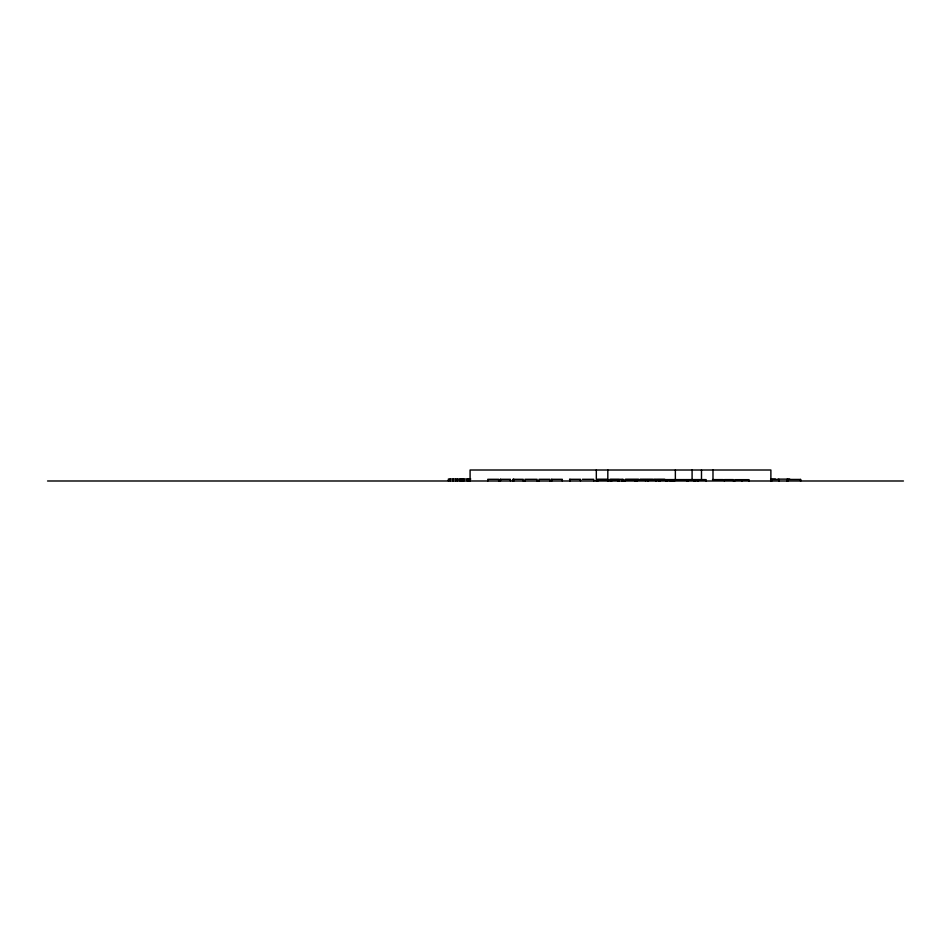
<?xml version="1.0" encoding="UTF-8"?>
<svg xmlns="http://www.w3.org/2000/svg" width="951" height="951" viewBox="0 0 951 951"><rect width="100%" height="100%" fill="white"/><g stroke="black" fill="none" stroke-linecap="round" stroke-linejoin="round"><path stroke-width="1.43" d="M470.781 479.031L448.385 479.031L448.385 480.992M770.583 479.138L775.493 479.138M778.084 479.138L789.722 479.138M551.366 479.316L562.314 479.316L562.314 480.992M569.518 479.316L580.455 479.316L580.455 480.992M582.345 479.316L593.709 479.316L593.709 480.992M609.936 479.316L623.083 479.316M625.461 479.316L638.585 479.316M640.166 479.316L652.766 479.316M653.824 479.316L664.773 479.316M770.631 479.447L779.095 479.447L779.095 480.992M608.141 479.613L597.68 479.613L597.846 480.992M656.428 479.613L706.141 479.613L706.141 480.992M712.489 479.613L723.319 479.613M47.55 480.992L903.45 480.992M800.683 480.992L800.683 479.447L786.786 479.447L786.786 480.992M800.469 479.447L800.469 480.992M787.773 479.447L787.773 480.992M787.559 479.447L787.559 480.992M771.772 479.447L771.772 480.992M770.881 480.992L770.881 470.008L470.091 470.008L470.091 480.992M749.055 480.992L749.055 479.673L734.778 479.673L734.778 480.992M741.911 479.673L741.911 480.992M733.376 480.992L733.376 479.613L724.4 479.613L724.4 480.992M712.988 470.008L712.988 479.625M701.493 470.008L701.493 479.625M698.379 479.613L698.379 480.992M697.951 479.613L697.951 480.992M697.689 479.613L697.689 480.992M695.645 479.613L695.645 480.992M694.099 479.613L694.099 480.992M692.09 470.008L692.09 479.625M688.155 479.613L688.155 480.992M686.717 479.613L686.717 480.992M675.365 470.008L675.365 479.625M674.651 479.613L674.651 480.992M674.283 479.613L674.283 480.992M674.116 479.613L674.116 480.992M673.153 479.613L673.153 480.992M671.656 479.613L671.656 480.992M670.158 479.613L670.158 480.992M667.531 479.613L667.578 480.992M665.985 479.613L665.985 480.992M660.042 479.613L660.042 480.992M658.615 479.613L658.615 480.992M656.059 480.992L656.059 479.613L624.997 479.613L624.997 480.992M647.881 479.613L647.881 480.992M647.619 479.613L647.619 480.992M645.515 479.613L645.515 480.992M637.336 479.613L637.336 480.992M637.063 479.613L637.063 480.992M634.971 479.613L634.971 480.992M623.321 480.992L623.321 479.613L621.823 479.613L621.823 480.992M619.208 480.992L619.208 479.613L610.28 479.613L610.28 480.992M617.663 479.613L617.663 480.992M611.719 479.613L611.719 480.992M607.82 470.008L607.82 480.992M607.606 480.992L607.606 479.316L596.776 479.316L596.776 480.992M596.325 470.008L596.325 480.992M569.922 479.316L569.922 480.992M551.77 479.316L551.77 480.992M549.904 480.992L549.904 479.316L539.003 479.316L539.003 480.992M537.113 480.992L537.113 479.316L525 479.316L525 480.992M523.228 480.992L523.228 479.316L512.969 479.316L512.969 480.992M513.802 479.316L513.802 480.992M513.29 479.316L513.29 480.992M510.414 480.992L510.414 479.316L500.155 479.316L500.155 480.992M500.476 479.316L500.476 480.992M498.681 480.992L498.681 479.316L487.78 479.316L487.78 480.992M469.806 479.031L469.806 480.992M467.999 479.031L467.999 480.992M467.286 479.031L467.286 480.992M463.815 479.031L463.815 480.992M462.008 479.031L462.008 480.992M460.141 479.031L460.141 480.992M457.49 479.031L457.49 480.992M455.695 479.031L455.695 480.992M453.128 479.031L453.128 480.992M450.192 479.031L450.192 480.992"/></g></svg>
